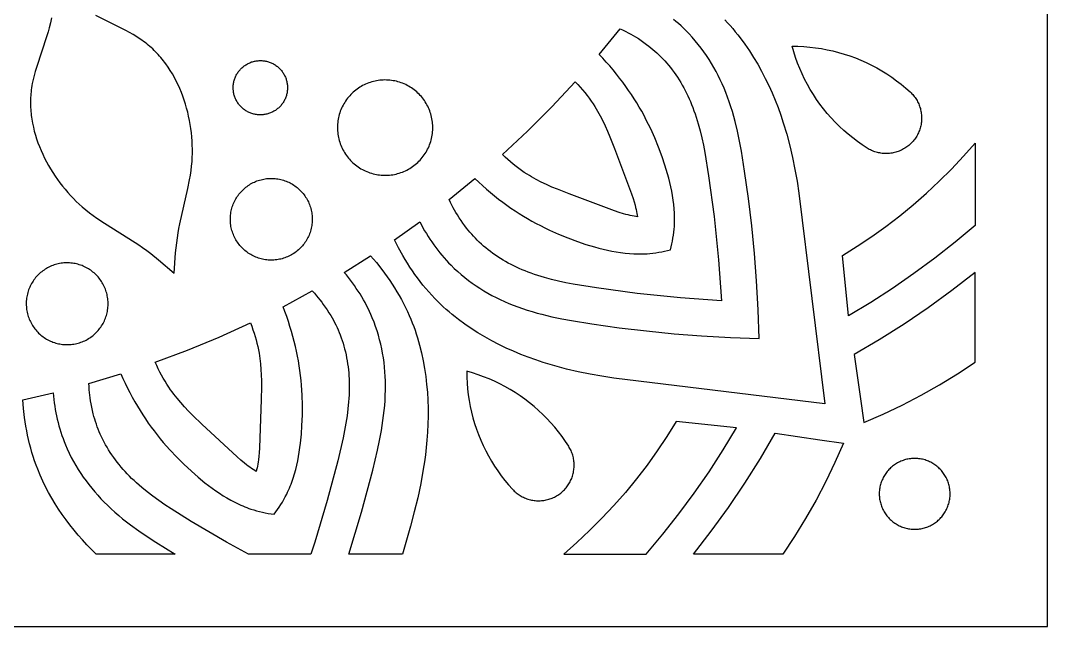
# Model space of a CAD drawing. Header units: millimetres. Extents: x -808 to 145, y 470 to 1424.
# Drawn here: x -249.3 to 145.2, y 470.1 to 703.1 of the extents above; entities that cross this region are included whole.
import ezdxf

# ---------------------------------------------------------------- set-up
doc = ezdxf.new("R2010")
doc.units = ezdxf.units.MM
doc.layers.add('Layer 05', color=12, linetype='Continuous', true_color=0xde0000)

msp = doc.modelspace()

# ---------------------------------------------------------------- linework, layer by layer
at = {"layer": 'Layer 05'}
for points in [[(-808.29, 470.09), (145.2, 470.09), (145.2, 1423.58), (-808.29, 1423.58)], [(-156.88, 666.81), (-157.24, 666.8), (-157.61, 666.81), (-157.97, 666.83), (-158.33, 666.86), (-158.69, 666.91), (-159.04, 666.97), (-159.4, 667.04), (-159.75, 667.12), (-160.1, 667.21), (-160.45, 667.32), (-160.79, 667.44), (-161.13, 667.57), (-161.46, 667.71), (-161.79, 667.87), (-162.11, 668.03), (-162.43, 668.21), (-162.74, 668.39), (-163.04, 668.59), (-163.34, 668.8), (-163.63, 669.02), (-163.91, 669.25), (-164.18, 669.49), (-164.45, 669.73), (-164.7, 669.99), (-164.95, 670.25), (-165.19, 670.53), (-165.42, 670.81), (-165.64, 671.1), (-165.84, 671.39), (-166.04, 671.7), (-166.23, 672.01), (-166.4, 672.33), (-166.57, 672.65), (-166.72, 672.98), (-166.87, 673.31), (-167, 673.65), (-167.11, 673.99), (-167.22, 674.34), (-167.32, 674.69), (-167.4, 675.04), (-167.47, 675.39), (-167.53, 675.75), (-167.57, 676.11), (-167.61, 676.47), (-167.63, 676.83), (-167.63, 677.2), (-167.63, 677.56), (-167.61, 677.92), (-167.58, 678.28), (-167.54, 678.64), (-167.48, 679), (-167.42, 679.35), (-167.34, 679.71), (-167.25, 680.06), (-167.14, 680.41), (-167.03, 680.75), (-166.9, 681.09), (-166.76, 681.42), (-166.61, 681.75), (-166.44, 682.08), (-166.27, 682.39), (-166.09, 682.71), (-165.89, 683.01), (-165.69, 683.31), (-165.47, 683.6), (-165.24, 683.88), (-165.01, 684.16), (-164.76, 684.43), (-164.51, 684.68), (-164.25, 684.93), (-163.98, 685.17), (-163.7, 685.4), (-163.41, 685.63), (-163.11, 685.84), (-162.81, 686.04), (-162.5, 686.23), (-162.19, 686.4), (-161.87, 686.57), (-161.54, 686.73), (-161.21, 686.87), (-160.87, 687.01), (-160.53, 687.13), (-160.19, 687.24), (-159.84, 687.34), (-159.48, 687.42), (-159.13, 687.5), (-158.77, 687.56), (-158.41, 687.61), (-158.05, 687.64), (-157.69, 687.66), (-157.33, 687.68), (-156.97, 687.67), (-156.6, 687.66), (-156.24, 687.63), (-155.88, 687.59), (-155.52, 687.54), (-155.17, 687.48), (-154.81, 687.4), (-154.46, 687.31), (-154.11, 687.21), (-153.77, 687.1), (-153.43, 686.97), (-153.09, 686.84), (-152.76, 686.69), (-152.44, 686.53), (-152.12, 686.36), (-151.81, 686.18), (-151.5, 685.98), (-151.2, 685.78), (-150.91, 685.57), (-150.62, 685.35), (-150.34, 685.11), (-150.07, 684.87), (-149.81, 684.62), (-149.56, 684.36), (-149.32, 684.09), (-149.09, 683.81), (-148.86, 683.52), (-148.65, 683.23), (-148.45, 682.93), (-148.25, 682.62), (-148.07, 682.31), (-147.9, 681.99), (-147.74, 681.67), (-147.59, 681.34), (-147.46, 681), (-147.33, 680.66), (-147.22, 680.32), (-147.12, 679.97), (-147.03, 679.62), (-146.96, 679.26), (-146.89, 678.9), (-146.84, 678.55), (-146.8, 678.19), (-146.77, 677.82), (-146.76, 677.46), (-146.76, 677.1), (-146.77, 676.74), (-146.79, 676.38), (-146.83, 676.02), (-146.88, 675.66), (-146.94, 675.3), (-147.01, 674.95), (-147.1, 674.59), (-147.2, 674.24), (-147.31, 673.9), (-147.43, 673.56), (-147.56, 673.22), (-147.71, 672.89), (-147.86, 672.56), (-148.03, 672.24), (-148.21, 671.93), (-148.4, 671.62), (-148.6, 671.32), (-148.81, 671.02), (-149.03, 670.73), (-149.26, 670.45), (-149.5, 670.18), (-149.75, 669.92), (-150.01, 669.67), (-150.28, 669.42), (-150.55, 669.19), (-150.84, 668.96), (-151.13, 668.74), (-151.43, 668.54), (-151.73, 668.34), (-152.04, 668.16), (-152.36, 667.99), (-152.69, 667.82), (-153.02, 667.67), (-153.35, 667.53), (-153.69, 667.41), (-154.03, 667.29), (-154.38, 667.19), (-154.73, 667.1), (-155.08, 667.02), (-155.44, 666.95), (-155.8, 666.89), (-156.16, 666.85), (-156.52, 666.82)], [(-91.41, 657.73), (-91.28, 658.35), (-91.16, 658.98), (-91.07, 659.61), (-91.01, 660.24), (-90.96, 660.88), (-90.94, 661.51), (-90.93, 662.15), (-90.95, 662.78), (-91, 663.42), (-91.06, 664.05), (-91.15, 664.68), (-91.25, 665.31), (-91.38, 665.93), (-91.53, 666.55), (-91.71, 667.16), (-91.9, 667.77), (-92.12, 668.37), (-92.35, 668.96), (-92.61, 669.54), (-92.88, 670.11), (-93.18, 670.68), (-93.49, 671.23), (-93.82, 671.77), (-94.18, 672.3), (-94.55, 672.82), (-94.94, 673.32), (-95.34, 673.81), (-95.76, 674.29), (-96.2, 674.75), (-96.66, 675.19), (-97.13, 675.62), (-97.61, 676.03), (-98.11, 676.43), (-98.62, 676.81), (-99.14, 677.17), (-99.68, 677.51), (-100.23, 677.83), (-100.79, 678.14), (-101.36, 678.42), (-101.93, 678.69), (-102.52, 678.93), (-103.12, 679.15), (-103.72, 679.36), (-104.33, 679.54), (-104.94, 679.7), (-105.57, 679.84), (-106.19, 679.95), (-106.82, 680.05), (-107.45, 680.12), (-108.09, 680.17), (-108.72, 680.2), (-109.36, 680.21), (-109.99, 680.2), (-110.63, 680.16), (-111.26, 680.1), (-111.89, 680.02), (-112.52, 679.92), (-113.14, 679.79), (-113.76, 679.65), (-114.38, 679.48), (-114.98, 679.29), (-115.58, 679.08), (-116.18, 678.85), (-116.76, 678.6), (-117.34, 678.33), (-117.9, 678.04), (-118.46, 677.73), (-119, 677.4), (-119.54, 677.06), (-120.06, 676.69), (-120.56, 676.31), (-121.06, 675.91), (-121.54, 675.49), (-122, 675.05), (-122.45, 674.6), (-122.88, 674.14), (-123.3, 673.66), (-123.7, 673.16), (-124.08, 672.65), (-124.45, 672.13), (-124.79, 671.6), (-125.12, 671.05), (-125.43, 670.5), (-125.72, 669.93), (-125.99, 669.36), (-126.24, 668.77), (-126.47, 668.18), (-126.67, 667.58), (-126.86, 666.97), (-127.03, 666.35), (-127.17, 665.73), (-127.29, 665.11), (-127.4, 664.48), (-127.47, 663.85), (-127.53, 663.22), (-127.57, 662.58), (-127.58, 661.95), (-127.57, 661.31), (-127.54, 660.67), (-127.49, 660.04), (-127.41, 659.41), (-127.31, 658.78), (-127.2, 658.16), (-127.06, 657.54), (-126.89, 656.92), (-126.71, 656.31), (-126.51, 655.71), (-126.28, 655.11), (-126.04, 654.53), (-125.77, 653.95), (-125.49, 653.38), (-125.18, 652.82), (-124.86, 652.28), (-124.51, 651.74), (-124.15, 651.22), (-123.77, 650.71), (-123.38, 650.21), (-122.96, 649.73), (-122.53, 649.26), (-122.08, 648.8), (-121.62, 648.37), (-121.15, 647.95), (-120.66, 647.54), (-120.15, 647.15), (-119.63, 646.79), (-119.1, 646.43), (-118.56, 646.1), (-118.01, 645.79), (-117.44, 645.49), (-116.87, 645.22), (-116.29, 644.97), (-115.69, 644.73), (-115.09, 644.52), (-114.49, 644.33), (-113.88, 644.16), (-113.26, 644.01), (-112.63, 643.88), (-112.01, 643.77), (-111.38, 643.69), (-110.74, 643.62), (-110.11, 643.58), (-109.47, 643.57), (-108.84, 643.57), (-108.2, 643.59), (-107.57, 643.64), (-106.94, 643.71), (-106.31, 643.8), (-105.68, 643.92), (-105.06, 644.05), (-104.44, 644.21), (-103.83, 644.39), (-103.23, 644.58), (-102.63, 644.8), (-102.04, 645.04), (-101.46, 645.3), (-100.89, 645.59), (-100.33, 645.89), (-99.78, 646.2), (-99.24, 646.54), (-98.71, 646.9), (-98.2, 647.27), (-97.7, 647.67), (-97.21, 648.08), (-96.74, 648.5), (-96.28, 648.95), (-95.84, 649.4), (-95.42, 649.88), (-95.01, 650.36), (-94.62, 650.87), (-94.24, 651.38), (-93.89, 651.91), (-93.55, 652.45), (-93.23, 653), (-92.93, 653.56), (-92.65, 654.13), (-92.4, 654.71), (-92.16, 655.3), (-91.94, 655.9), (-91.74, 656.5), (-91.56, 657.11)], [(-138.73, 633.3), (-138.51, 632.8), (-138.31, 632.3), (-138.12, 631.78), (-137.95, 631.27), (-137.8, 630.74), (-137.67, 630.21), (-137.55, 629.68), (-137.46, 629.14), (-137.38, 628.6), (-137.32, 628.06), (-137.29, 627.51), (-137.27, 626.97), (-137.26, 626.42), (-137.28, 625.88), (-137.32, 625.33), (-137.37, 624.79), (-137.45, 624.25), (-137.54, 623.71), (-137.65, 623.18), (-137.78, 622.65), (-137.93, 622.12), (-138.1, 621.6), (-138.28, 621.09), (-138.49, 620.58), (-138.71, 620.08), (-138.94, 619.59), (-139.2, 619.11), (-139.47, 618.63), (-139.75, 618.17), (-140.06, 617.71), (-140.38, 617.27), (-140.71, 616.84), (-141.06, 616.42), (-141.42, 616.01), (-141.8, 615.62), (-142.19, 615.23), (-142.59, 614.87), (-143.01, 614.51), (-143.43, 614.17), (-143.87, 613.85), (-144.32, 613.54), (-144.78, 613.25), (-145.25, 612.97), (-145.73, 612.71), (-146.22, 612.47), (-146.72, 612.24), (-147.22, 612.03), (-147.73, 611.84), (-148.25, 611.67), (-148.78, 611.51), (-149.3, 611.38), (-149.84, 611.26), (-150.37, 611.16), (-150.91, 611.08), (-151.45, 611.01), (-152, 610.97), (-152.54, 610.95), (-153.09, 610.94), (-153.64, 610.95), (-154.18, 610.99), (-154.72, 611.04), (-155.26, 611.11), (-155.8, 611.19), (-156.34, 611.3), (-156.87, 611.43), (-157.4, 611.57), (-157.92, 611.73), (-158.43, 611.91), (-158.94, 612.11), (-159.44, 612.33), (-159.94, 612.56), (-160.42, 612.81), (-160.9, 613.08), (-161.36, 613.36), (-161.82, 613.66), (-162.27, 613.97), (-162.7, 614.3), (-163.12, 614.65), (-163.54, 615.01), (-163.93, 615.38), (-164.32, 615.77), (-164.69, 616.17), (-165.05, 616.58), (-165.39, 617), (-165.72, 617.44), (-166.03, 617.89), (-166.33, 618.34), (-166.61, 618.81), (-166.87, 619.29), (-167.12, 619.78), (-167.35, 620.27), (-167.56, 620.77), (-167.76, 621.28), (-167.94, 621.8), (-168.1, 622.32), (-168.24, 622.85), (-168.36, 623.38), (-168.47, 623.92), (-168.55, 624.45), (-168.62, 625), (-168.67, 625.54), (-168.7, 626.08), (-168.71, 626.63), (-168.7, 627.18), (-168.67, 627.72), (-168.63, 628.27), (-168.56, 628.81), (-168.48, 629.35), (-168.37, 629.88), (-168.25, 630.41), (-168.11, 630.94), (-167.96, 631.46), (-167.78, 631.98), (-167.59, 632.49), (-167.38, 632.99), (-167.15, 633.49), (-166.9, 633.98), (-166.64, 634.46), (-166.36, 634.93), (-166.07, 635.39), (-165.76, 635.83), (-165.43, 636.27), (-165.09, 636.7), (-164.73, 637.11), (-164.36, 637.51), (-163.98, 637.9), (-163.58, 638.28), (-163.17, 638.64), (-162.75, 638.98), (-162.32, 639.32), (-161.87, 639.63), (-161.42, 639.93), (-160.95, 640.22), (-160.48, 640.49), (-159.99, 640.74), (-159.5, 640.97), (-159, 641.19), (-158.49, 641.39), (-157.98, 641.57), (-157.46, 641.74), (-156.93, 641.88), (-156.4, 642.01), (-155.87, 642.12), (-155.33, 642.21), (-154.79, 642.28), (-154.24, 642.33), (-153.7, 642.37), (-153.15, 642.38), (-152.61, 642.38), (-152.06, 642.36), (-151.52, 642.32), (-150.98, 642.26), (-150.44, 642.18), (-149.9, 642.08), (-149.37, 641.96), (-148.84, 641.83), (-148.31, 641.67), (-147.79, 641.5), (-147.28, 641.31), (-146.78, 641.11), (-146.28, 640.88), (-145.79, 640.64), (-145.31, 640.38), (-144.84, 640.11), (-144.38, 639.82), (-143.92, 639.51), (-143.48, 639.19), (-143.06, 638.85), (-142.64, 638.5), (-142.23, 638.13), (-141.84, 637.75), (-141.46, 637.36), (-141.1, 636.95), (-140.75, 636.54), (-140.41, 636.11), (-140.09, 635.66), (-139.79, 635.21), (-139.5, 634.75), (-139.23, 634.27), (-138.97, 633.79)], [(-246.18, 588.79), (-245.99, 588.28), (-245.78, 587.78), (-245.55, 587.29), (-245.3, 586.8), (-245.03, 586.32), (-244.75, 585.86), (-244.46, 585.4), (-244.14, 584.95), (-243.82, 584.51), (-243.47, 584.09), (-243.12, 583.68), (-242.74, 583.28), (-242.36, 582.89), (-241.96, 582.52), (-241.55, 582.16), (-241.13, 581.81), (-240.69, 581.48), (-240.24, 581.17), (-239.79, 580.87), (-239.32, 580.59), (-238.84, 580.32), (-238.36, 580.07), (-237.87, 579.84), (-237.36, 579.62), (-236.86, 579.43), (-236.34, 579.25), (-235.82, 579.08), (-235.29, 578.94), (-234.76, 578.82), (-234.23, 578.71), (-233.69, 578.62), (-233.15, 578.55), (-232.6, 578.5), (-232.06, 578.47), (-231.51, 578.45), (-230.97, 578.46), (-230.42, 578.49), (-229.88, 578.53), (-229.34, 578.59), (-228.8, 578.67), (-228.26, 578.77), (-227.73, 578.89), (-227.2, 579.03), (-226.68, 579.18), (-226.16, 579.36), (-225.65, 579.55), (-225.14, 579.76), (-224.65, 579.98), (-224.16, 580.23), (-223.68, 580.49), (-223.21, 580.77), (-222.75, 581.06), (-222.3, 581.37), (-221.86, 581.69), (-221.43, 582.03), (-221.01, 582.38), (-220.61, 582.75), (-220.22, 583.13), (-219.85, 583.53), (-219.48, 583.94), (-219.13, 584.36), (-218.8, 584.79), (-218.48, 585.23), (-218.18, 585.69), (-217.89, 586.15), (-217.62, 586.62), (-217.37, 587.11), (-217.13, 587.6), (-216.91, 588.1), (-216.71, 588.61), (-216.53, 589.12), (-216.36, 589.64), (-216.21, 590.16), (-216.08, 590.69), (-215.97, 591.23), (-215.88, 591.77), (-215.8, 592.31), (-215.75, 592.85), (-215.71, 593.39), (-215.69, 593.94), (-215.69, 594.49), (-215.71, 595.03), (-215.75, 595.58), (-215.81, 596.12), (-215.89, 596.66), (-215.98, 597.2), (-216.1, 597.73), (-216.23, 598.26), (-216.38, 598.78), (-216.55, 599.3), (-216.74, 599.82), (-216.94, 600.32), (-217.16, 600.82), (-217.4, 601.31), (-217.66, 601.79), (-217.93, 602.27), (-218.22, 602.73), (-218.52, 603.18), (-218.84, 603.62), (-219.18, 604.05), (-219.53, 604.47), (-219.89, 604.88), (-220.27, 605.27), (-220.66, 605.65), (-221.07, 606.02), (-221.49, 606.37), (-221.92, 606.71), (-222.36, 607.03), (-222.81, 607.34), (-223.27, 607.63), (-223.74, 607.9), (-224.22, 608.16), (-224.71, 608.4), (-225.21, 608.62), (-225.71, 608.83), (-226.23, 609.02), (-226.74, 609.19), (-227.27, 609.34), (-227.8, 609.48), (-228.33, 609.59), (-228.87, 609.69), (-229.41, 609.77), (-229.95, 609.83), (-230.49, 609.87), (-231.04, 609.89), (-231.59, 609.9), (-232.13, 609.88), (-232.68, 609.85), (-233.22, 609.8), (-233.76, 609.72), (-234.3, 609.63), (-234.83, 609.52), (-235.36, 609.39), (-235.89, 609.25), (-236.41, 609.08), (-236.92, 608.9), (-237.43, 608.7), (-237.93, 608.48), (-238.42, 608.25), (-238.91, 608), (-239.38, 607.73), (-239.85, 607.44), (-240.3, 607.14), (-240.75, 606.83), (-241.18, 606.5), (-241.6, 606.15), (-242.01, 605.79), (-242.41, 605.41), (-242.79, 605.02), (-243.16, 604.62), (-243.52, 604.21), (-243.86, 603.78), (-244.19, 603.34), (-244.5, 602.9), (-244.79, 602.44), (-245.07, 601.97), (-245.33, 601.49), (-245.58, 601), (-245.81, 600.51), (-246.02, 600), (-246.21, 599.49), (-246.39, 598.97), (-246.54, 598.45), (-246.68, 597.92), (-246.8, 597.39), (-246.91, 596.86), (-246.99, 596.32), (-247.05, 595.78), (-247.1, 595.23), (-247.13, 594.69), (-247.14, 594.14), (-247.12, 593.59), (-247.09, 593.05), (-247.05, 592.51), (-246.98, 591.96), (-246.89, 591.43), (-246.79, 590.89), (-246.66, 590.36), (-246.52, 589.83), (-246.36, 589.31)], [(94.19, 507.48), (94.67, 507.49), (95.14, 507.51), (95.61, 507.55), (96.08, 507.61), (96.55, 507.68), (97.01, 507.77), (97.47, 507.88), (97.93, 508), (98.38, 508.14), (98.83, 508.29), (99.27, 508.46), (99.7, 508.64), (100.13, 508.84), (100.55, 509.05), (100.97, 509.28), (101.37, 509.52), (101.77, 509.78), (102.16, 510.05), (102.54, 510.33), (102.91, 510.63), (103.26, 510.94), (103.61, 511.26), (103.95, 511.59), (104.27, 511.94), (104.58, 512.29), (104.88, 512.66), (105.17, 513.03), (105.44, 513.42), (105.7, 513.81), (105.95, 514.22), (106.18, 514.63), (106.39, 515.05), (106.6, 515.48), (106.78, 515.91), (106.96, 516.35), (107.11, 516.8), (107.25, 517.25), (107.38, 517.7), (107.49, 518.16), (107.58, 518.63), (107.66, 519.09), (107.72, 519.56), (107.77, 520.03), (107.8, 520.5), (107.81, 520.98), (107.8, 521.45), (107.78, 521.92), (107.75, 522.39), (107.69, 522.86), (107.62, 523.33), (107.54, 523.79), (107.44, 524.25), (107.32, 524.71), (107.19, 525.17), (107.04, 525.61), (106.87, 526.06), (106.69, 526.49), (106.5, 526.92), (106.29, 527.35), (106.06, 527.76), (105.82, 528.17), (105.57, 528.57), (105.31, 528.96), (105.03, 529.34), (104.73, 529.71), (104.43, 530.07), (104.11, 530.42), (103.78, 530.76), (103.44, 531.09), (103.09, 531.4), (102.72, 531.71), (102.35, 532), (101.97, 532.27), (101.57, 532.54), (101.17, 532.78), (100.76, 533.02), (100.34, 533.24), (99.92, 533.45), (99.49, 533.64), (99.05, 533.81), (98.6, 533.97), (98.15, 534.12), (97.7, 534.25), (97.24, 534.36), (96.78, 534.46), (96.31, 534.54), (95.84, 534.61), (95.37, 534.66), (94.9, 534.69), (94.43, 534.71), (93.96, 534.71), (93.49, 534.69), (93.01, 534.66), (92.54, 534.61), (92.08, 534.54), (91.61, 534.46), (91.15, 534.36), (90.69, 534.25), (90.23, 534.12), (89.78, 533.97), (89.34, 533.81), (88.9, 533.64), (88.47, 533.45), (88.04, 533.24), (87.63, 533.02), (87.22, 532.78), (86.82, 532.54), (86.42, 532.27), (86.04, 532), (85.67, 531.71), (85.3, 531.4), (84.95, 531.09), (84.61, 530.76), (84.28, 530.42), (83.96, 530.07), (83.66, 529.71), (83.36, 529.34), (83.08, 528.96), (82.82, 528.57), (82.56, 528.17), (82.32, 527.76), (82.1, 527.35), (81.89, 526.92), (81.7, 526.49), (81.52, 526.06), (81.35, 525.61), (81.2, 525.17), (81.07, 524.71), (80.95, 524.25), (80.85, 523.79), (80.76, 523.33), (80.69, 522.86), (80.64, 522.39), (80.6, 521.92), (80.58, 521.45), (80.58, 520.98), (80.59, 520.5), (80.62, 520.03), (80.67, 519.56), (80.73, 519.09), (80.8, 518.63), (80.9, 518.16), (81.01, 517.7), (81.13, 517.25), (81.27, 516.8), (81.43, 516.35), (81.6, 515.91), (81.79, 515.48), (81.99, 515.05), (82.21, 514.63), (82.44, 514.22), (82.69, 513.81), (82.95, 513.42), (83.22, 513.03), (83.51, 512.66), (83.81, 512.29), (84.12, 511.94), (84.44, 511.59), (84.78, 511.26), (85.12, 510.94), (85.48, 510.63), (85.85, 510.33), (86.23, 510.05), (86.62, 509.78), (87.01, 509.52), (87.42, 509.28), (87.83, 509.05), (88.26, 508.84), (88.68, 508.64), (89.12, 508.46), (89.56, 508.29), (90.01, 508.14), (90.46, 508), (90.92, 507.88), (91.38, 507.77), (91.84, 507.68), (92.31, 507.61), (92.78, 507.55), (93.25, 507.51), (93.72, 507.49)]]:
    msp.add_lwpolyline(points, close=True, dxfattribs=at)
for points in [[(-237.48, 704.17), (-237.87, 702.22), (-238.32, 700.28), (-238.73, 698.73), (-239.18, 697.19), (-243.21, 684.97), (-243.67, 683.43), (-244.09, 681.9), (-244.47, 680.36), (-244.8, 678.81), (-244.94, 678.03), (-245.07, 677.25), (-245.19, 676.47), (-245.28, 675.68), (-245.36, 674.94), (-245.42, 674.19), (-245.47, 673.44), (-245.5, 672.68), (-245.51, 671.93), (-245.51, 671.18), (-245.5, 670.42), (-245.47, 669.66), (-245.42, 668.9), (-245.36, 668.14), (-245.29, 667.38), (-245.2, 666.62), (-245.1, 665.86), (-244.99, 665.1), (-244.72, 663.58), (-244.4, 662.07), (-244.03, 660.56), (-243.61, 659.05), (-243.14, 657.55), (-242.63, 656.06), (-242.06, 654.58), (-241.46, 653.11), (-240.81, 651.65), (-240.11, 650.21), (-239.38, 648.79), (-238.61, 647.38), (-237.8, 645.99), (-236.95, 644.63), (-236.07, 643.29), (-235.15, 641.97), (-234.21, 640.67), (-233.23, 639.41), (-232.22, 638.17), (-231.18, 636.96), (-230.11, 635.78), (-229.02, 634.64), (-227.9, 633.53), (-226.76, 632.46), (-225.6, 631.43), (-224.23, 630.28), (-222.84, 629.19), (-221.43, 628.13), (-219.99, 627.11), (-217.09, 625.16), (-205.29, 617.76), (-203.85, 616.79), (-202.43, 615.79), (-200.86, 614.65), (-199.31, 613.46), (-196.27, 611.01), (-190.33, 605.92)], [(-190.33, 605.92), (-189.74, 613.71), (-189.32, 617.6), (-189.06, 619.53), (-188.77, 621.45), (-188.46, 623.16), (-188.13, 624.87), (-185.02, 638.44), (-184.35, 641.88), (-184.05, 643.61), (-183.8, 645.36), (-183.59, 647.12), (-183.44, 648.89), (-183.35, 650.45), (-183.3, 652.01), (-183.29, 653.58), (-183.33, 655.16), (-183.4, 656.75), (-183.52, 658.34), (-183.68, 659.93), (-183.89, 661.51), (-184.13, 663.1), (-184.42, 664.68), (-184.74, 666.25), (-185.11, 667.82), (-185.52, 669.37), (-185.97, 670.91), (-186.46, 672.44), (-186.99, 673.95), (-187.55, 675.44), (-188.16, 676.9), (-188.81, 678.35), (-189.5, 679.77), (-190.23, 681.16), (-191, 682.52), (-191.81, 683.86), (-192.65, 685.15), (-193.54, 686.42), (-193.99, 687.03), (-194.46, 687.64), (-194.94, 688.24), (-195.42, 688.83), (-195.92, 689.41), (-196.42, 689.98), (-196.94, 690.53), (-197.46, 691.08), (-198, 691.61), (-198.54, 692.13), (-199.09, 692.64), (-199.66, 693.14), (-200.23, 693.63), (-200.81, 694.1), (-201.43, 694.59), (-202.07, 695.06), (-202.71, 695.52), (-203.36, 695.97), (-204.69, 696.83), (-206.05, 697.65), (-207.44, 698.44), (-208.84, 699.2), (-220.34, 704.99)], [(34.48, 580.8), (34.09, 591.89), (33.46, 602.97), (32.63, 613.55), (31.58, 624.1), (30.31, 634.65), (28.83, 645.19), (27.59, 652.89), (26.88, 656.72), (26.08, 660.53), (25.18, 664.31), (24.68, 666.19), (24.15, 668.06), (23.58, 669.91), (22.97, 671.76), (22.32, 673.59), (21.63, 675.41), (20.96, 677.06), (20.25, 678.69), (19.5, 680.31), (18.71, 681.91), (17.88, 683.49), (17.02, 685.05), (16.12, 686.6), (15.17, 688.11), (14.2, 689.61), (13.18, 691.08), (12.12, 692.51), (11.03, 693.92), (9.9, 695.3), (8.73, 696.65), (7.52, 697.96), (6.28, 699.24), (5.36, 700.13), (4.42, 701.01), (3.46, 701.87), (2.48, 702.71), (1.49, 703.53)], [(21.21, 703.33), (22.25, 702.22), (23.27, 701.1), (24.27, 699.95), (25.24, 698.79), (26.2, 697.61), (27.14, 696.41), (28.95, 693.96), (30.67, 691.44), (32.32, 688.87), (33.89, 686.24), (35.38, 683.56), (36.79, 680.84), (38.13, 678.07), (39.39, 675.27), (40.57, 672.44), (41.68, 669.58), (42.72, 666.7), (43.68, 663.8), (45.02, 659.34), (46.21, 654.86), (47.26, 650.36), (48.18, 645.83), (49, 641.28), (49.71, 636.72), (59.62, 555.67)], [(-27.04, 690.03), (-18.96, 699.93)], [(-18.96, 699.93), (-17.86, 699.41), (-16.77, 698.86), (-15.83, 698.37), (-14.9, 697.86), (-13.98, 697.33), (-13.07, 696.79), (-11.97, 696.1), (-10.89, 695.39), (-9.83, 694.66), (-8.79, 693.9), (-7.97, 693.27), (-7.16, 692.63), (-6.37, 691.97), (-5.59, 691.3), (-4.81, 690.6), (-4.05, 689.88), (-3.31, 689.14), (-2.58, 688.39), (-1.81, 687.56), (-1.07, 686.72), (-0.34, 685.85), (0.37, 684.97), (1.07, 684.06), (1.75, 683.13), (2.41, 682.19), (3.05, 681.24), (3.68, 680.25), (4.29, 679.25), (4.88, 678.24), (5.45, 677.22), (6.01, 676.18), (6.54, 675.13), (7.06, 674.06), (7.55, 672.99), (8.03, 671.9), (8.48, 670.81), (8.95, 669.61), (9.4, 668.41), (9.84, 667.15), (10.26, 665.88), (11.04, 663.31), (11.76, 660.63), (12.4, 657.93), (13.01, 655.1), (13.56, 652.27), (15.03, 643.35), (17.15, 627.71), (18.88, 611.02), (19.99, 595.29)], [(75.93, 654.02), (74.03, 655.26), (72.18, 656.56), (70.38, 657.93), (68.62, 659.35), (66.91, 660.84), (65.25, 662.38), (63.65, 663.97), (62.1, 665.62), (60.61, 667.33), (59.18, 669.08), (57.8, 670.88), (56.49, 672.72), (55.25, 674.61), (54.06, 676.54), (52.95, 678.51), (51.9, 680.51), (50.92, 682.55), (50.01, 684.62), (49.17, 686.73), (48.4, 688.86), (47.71, 691.01), (47.09, 693.19)], [(47.09, 693.19), (49.35, 693.16), (51.61, 693.05), (53.86, 692.87), (56.11, 692.61), (58.35, 692.27), (60.58, 691.86), (62.79, 691.37), (64.98, 690.81), (67.15, 690.18), (69.3, 689.47), (71.42, 688.69), (73.52, 687.83), (75.59, 686.91), (77.62, 685.92), (79.62, 684.85), (81.58, 683.72), (83.5, 682.53), (85.38, 681.27), (87.22, 679.95), (89.01, 678.56), (90.75, 677.12), (92.44, 675.61)], [(0.32, 614.97), (0.6, 616.06), (0.86, 617.16), (1.09, 618.27), (1.3, 619.39), (1.49, 620.52), (1.64, 621.66), (1.77, 622.8), (1.87, 623.94), (1.92, 624.78), (1.95, 625.61), (1.97, 626.45), (1.97, 627.29), (1.95, 628.13), (1.92, 628.98), (1.82, 630.67), (1.66, 632.36), (1.44, 634.06), (1.18, 635.75), (0.88, 637.44), (0.53, 639.12), (0.14, 640.8), (-0.28, 642.47), (-0.74, 644.13), (-1.74, 647.4), (-2.82, 650.62), (-4.2, 654.32), (-5.67, 657.91), (-7.24, 661.41), (-8.06, 663.13), (-8.91, 664.82), (-9.79, 666.5), (-10.7, 668.16), (-11.64, 669.79), (-12.61, 671.41), (-13.61, 673.02), (-14.64, 674.61), (-15.7, 676.19), (-16.8, 677.75), (-17.96, 679.35), (-19.17, 680.94), (-20.4, 682.51), (-21.67, 684.06), (-22.97, 685.59), (-24.3, 687.09), (-25.66, 688.57), (-27.04, 690.03)], [(-64.22, 651.52), (-54.58, 660.54), (-45.25, 669.87), (-36.23, 679.51)], [(-36.23, 679.51), (-35.26, 678.47), (-34.34, 677.44), (-33.44, 676.4), (-32.56, 675.34), (-31.7, 674.26), (-30.9, 673.21), (-30.12, 672.13), (-29.39, 671.08), (-28.7, 670.01), (-28.15, 669.14), (-27.63, 668.26), (-27.12, 667.36), (-26.63, 666.46), (-25.64, 664.53), (-24.71, 662.58), (-23.77, 660.48), (-22.88, 658.36), (-21.1, 653.84), (-14.64, 636.49), (-14.02, 634.66), (-13.61, 633.35), (-13.23, 632.03), (-13.02, 631.23), (-12.83, 630.42), (-12.66, 629.67), (-12.52, 628.91), (-12.4, 628.26), (-12.31, 627.6)], [(92.44, 675.61), (92.78, 675.29), (93.12, 674.95), (93.44, 674.59), (93.74, 674.23), (94.04, 673.86), (94.32, 673.48), (94.59, 673.09), (94.85, 672.69), (95.09, 672.28), (95.31, 671.86), (95.53, 671.43), (95.72, 671), (95.9, 670.56), (96.07, 670.11), (96.22, 669.66), (96.36, 669.21), (96.47, 668.75), (96.58, 668.28), (96.66, 667.82), (96.73, 667.35), (96.79, 666.87), (96.83, 666.4), (96.85, 665.93), (96.85, 665.45), (96.84, 664.97), (96.81, 664.5), (96.76, 664.03), (96.7, 663.56), (96.62, 663.09), (96.53, 662.62), (96.42, 662.16), (96.29, 661.7), (96.15, 661.25), (95.99, 660.8), (95.82, 660.36), (95.63, 659.92), (95.42, 659.49), (95.21, 659.07), (94.97, 658.66), (94.72, 658.25), (94.46, 657.85), (94.19, 657.47), (93.9, 657.09), (93.6, 656.72), (93.28, 656.36), (92.96, 656.02), (92.62, 655.68), (92.27, 655.36), (91.91, 655.05), (91.54, 654.76), (91.15, 654.47), (90.76, 654.2), (90.36, 653.95), (89.95, 653.7), (89.54, 653.48), (89.11, 653.26), (88.68, 653.07), (88.24, 652.88), (87.8, 652.71), (87.35, 652.56), (86.89, 652.43), (86.43, 652.31), (85.97, 652.2), (85.5, 652.11), (85.03, 652.04), (84.56, 651.99), (84.08, 651.95), (83.61, 651.92), (83.13, 651.92), (82.66, 651.93), (82.18, 651.96), (81.71, 652), (81.24, 652.06), (80.77, 652.14), (80.3, 652.23), (79.84, 652.34), (79.38, 652.46), (78.93, 652.6), (78.48, 652.76), (78.04, 652.93), (77.6, 653.12), (77.17, 653.32), (76.75, 653.54), (76.33, 653.77), (75.93, 654.02)], [(66.41, 612.74), (72.1, 616.29), (77.67, 620.02), (83.12, 623.93), (88.44, 628.01), (93.63, 632.26), (98.67, 636.68), (103.58, 641.25), (108.33, 645.98), (112.93, 650.86), (117.37, 655.89)], [(117.37, 655.89), (117.37, 624.23)], [(-12.31, 627.6), (-12.97, 627.69), (-13.63, 627.8), (-14.38, 627.95), (-15.13, 628.12), (-15.94, 628.31), (-16.74, 628.52), (-17.63, 628.77), (-19.38, 629.31), (-21.2, 629.92), (-38.55, 636.38), (-43.08, 638.17), (-45.19, 639.06), (-47.29, 639.99), (-49.25, 640.93), (-51.17, 641.92), (-52.08, 642.41), (-52.97, 642.92), (-53.85, 643.44), (-54.73, 643.98), (-55.79, 644.68), (-56.84, 645.41), (-57.92, 646.19), (-58.97, 646.99), (-60.05, 647.85), (-61.11, 648.73), (-62.16, 649.63), (-63.18, 650.55), (-64.22, 651.52)], [(-84.64, 634.24), (-74.74, 642.33)], [(-74.74, 642.33), (-73.29, 640.94), (-71.81, 639.59), (-70.3, 638.26), (-68.77, 636.96), (-67.22, 635.69), (-65.65, 634.45), (-64.06, 633.25), (-62.46, 632.08), (-60.9, 630.99), (-59.32, 629.92), (-57.73, 628.89), (-56.13, 627.89), (-54.51, 626.93), (-52.87, 625.99), (-51.21, 625.08), (-49.54, 624.2), (-47.84, 623.35), (-46.13, 622.52), (-42.63, 620.95), (-39.03, 619.49), (-35.33, 618.11), (-32.12, 617.02), (-28.84, 616.03), (-27.18, 615.57), (-25.51, 615.15), (-23.84, 614.76), (-22.15, 614.41), (-20.46, 614.1), (-18.77, 613.84), (-17.07, 613.63), (-15.38, 613.47), (-13.69, 613.37), (-12.85, 613.34), (-12, 613.32), (-11.16, 613.32), (-10.33, 613.34), (-9.49, 613.37), (-8.65, 613.42), (-7.51, 613.52), (-6.37, 613.64), (-5.23, 613.8), (-4.11, 613.98), (-2.99, 614.2), (-1.88, 614.43), (-0.77, 614.69), (0.32, 614.97)], [(19.99, 595.29), (4.26, 596.4), (-12.43, 598.14), (-28.07, 600.26), (-36.99, 601.73), (-39.82, 602.28), (-42.64, 602.88), (-45.34, 603.53), (-48.03, 604.25), (-50.59, 605.03), (-51.86, 605.45), (-53.13, 605.89), (-54.33, 606.33), (-55.52, 606.8), (-56.61, 607.26), (-57.7, 607.73), (-58.78, 608.23), (-59.84, 608.74), (-60.89, 609.28), (-61.94, 609.83), (-62.96, 610.4), (-63.97, 610.99), (-64.96, 611.6), (-65.95, 612.23), (-66.9, 612.88), (-67.85, 613.54), (-68.77, 614.22), (-69.69, 614.92), (-70.57, 615.63), (-71.43, 616.35), (-72.28, 617.1), (-73.1, 617.87), (-73.86, 618.6), (-74.59, 619.34), (-75.31, 620.1), (-76.01, 620.88), (-76.68, 621.66), (-77.34, 622.45), (-77.98, 623.26), (-78.61, 624.08), (-79.37, 625.12), (-80.1, 626.18), (-80.81, 627.26), (-81.5, 628.36), (-82.04, 629.27), (-82.57, 630.19), (-83.08, 631.12), (-83.58, 632.06), (-84.12, 633.15), (-84.64, 634.24)], [(-105.68, 618.72), (-95.93, 625.65)], [(-95.93, 625.65), (-95.33, 624.52), (-94.71, 623.39), (-94.07, 622.27), (-93.41, 621.17), (-92.73, 620.07), (-92.04, 618.99), (-91.32, 617.92), (-90.58, 616.87), (-89.82, 615.83), (-89.04, 614.8), (-88.24, 613.8), (-87.42, 612.8), (-86.58, 611.83), (-85.72, 610.87), (-84.85, 609.93), (-83.95, 609.01), (-82.67, 607.76), (-81.36, 606.56), (-80.02, 605.39), (-78.64, 604.26), (-77.23, 603.16), (-75.79, 602.11), (-74.32, 601.09), (-72.83, 600.11), (-71.31, 599.17), (-69.77, 598.27), (-68.2, 597.4), (-66.62, 596.58), (-65.02, 595.79), (-63.4, 595.04), (-61.77, 594.33), (-60.12, 593.66), (-58.3, 592.96), (-56.47, 592.32), (-54.63, 591.71), (-52.77, 591.14), (-50.9, 590.61), (-49.02, 590.11), (-45.24, 589.21), (-41.43, 588.41), (-37.6, 587.7), (-29.9, 586.46), (-19.36, 584.98), (-8.82, 583.71), (1.74, 582.66), (12.32, 581.82), (23.39, 581.19), (34.48, 580.8)], [(117.37, 624.23), (109.72, 617.84), (101.89, 611.68), (93.87, 605.77), (85.69, 600.09), (77.33, 594.67), (68.82, 589.49)], [(59.62, 555.67), (-21.43, 565.57), (-25.99, 566.29), (-30.54, 567.1), (-35.07, 568.03), (-39.58, 569.08), (-44.06, 570.26), (-48.51, 571.6), (-51.41, 572.57), (-54.29, 573.61), (-57.15, 574.72), (-59.98, 575.9), (-62.78, 577.16), (-65.55, 578.5), (-68.27, 579.91), (-70.95, 581.4), (-73.58, 582.97), (-76.16, 584.61), (-78.67, 586.34), (-81.12, 588.15), (-82.32, 589.09), (-83.5, 590.04), (-84.67, 591.02), (-85.81, 592.02), (-86.94, 593.04), (-88.04, 594.08), (-89.12, 595.14), (-90.19, 596.22), (-91.36, 597.47), (-92.51, 598.74), (-93.62, 600.04), (-94.71, 601.36), (-95.78, 602.71), (-96.81, 604.08), (-97.82, 605.47), (-98.8, 606.88), (-99.75, 608.3), (-100.68, 609.75), (-101.58, 611.21), (-102.45, 612.69), (-104.12, 615.68), (-105.68, 618.72)], [(-124.98, 606.24), (-114.85, 612.6)], [(-114.85, 612.6), (-112.63, 609.99), (-110.5, 607.31), (-109.47, 605.93), (-108.47, 604.54), (-107.49, 603.14), (-106.53, 601.71), (-105.61, 600.26), (-104.71, 598.8), (-103.84, 597.32), (-103.01, 595.82), (-102.2, 594.31), (-101.43, 592.78), (-100.69, 591.23), (-99.99, 589.67), (-99.39, 588.28), (-98.83, 586.87), (-98.29, 585.45), (-97.78, 584.02), (-97.29, 582.58), (-96.84, 581.13), (-96.41, 579.68), (-96, 578.21), (-95.27, 575.25), (-94.63, 572.27), (-94.09, 569.26), (-93.65, 566.23), (-93.3, 563.19), (-93.04, 560.13), (-92.86, 557.06), (-92.77, 553.99), (-92.76, 550.92), (-92.83, 547.86), (-92.97, 544.8), (-93.19, 541.75), (-93.46, 538.94), (-93.78, 536.14), (-94.16, 533.35), (-94.58, 530.58), (-95.58, 525.06), (-96.75, 519.58), (-98.06, 514.13), (-99.49, 508.71), (-102.6, 497.92)], [(68.82, 589.49), (66.41, 612.74)], [(-123.15, 497.92), (-118.34, 513.99), (-114.04, 530.24), (-112.24, 537.83), (-111.43, 541.64), (-110.71, 545.46), (-110.09, 549.3), (-109.83, 551.23), (-109.61, 553.16), (-109.43, 555.09), (-109.28, 557.03), (-109.18, 558.97), (-109.12, 560.92), (-109.11, 562.69), (-109.15, 564.48), (-109.22, 566.26), (-109.33, 568.04), (-109.49, 569.82), (-109.69, 571.59), (-109.94, 573.36), (-110.23, 575.12), (-110.56, 576.88), (-110.94, 578.62), (-111.36, 580.36), (-111.83, 582.08), (-112.35, 583.78), (-112.91, 585.48), (-113.53, 587.15), (-114.19, 588.8), (-114.7, 589.98), (-115.23, 591.16), (-115.78, 592.31), (-116.37, 593.46), (-116.97, 594.6), (-117.6, 595.72), (-118.24, 596.84), (-118.91, 597.93), (-119.61, 599.02), (-120.32, 600.09), (-121.05, 601.15), (-121.8, 602.2), (-122.57, 603.23), (-123.35, 604.25), (-124.16, 605.25), (-124.98, 606.24)], [(117.37, 606.13), (108.49, 599.23), (99.4, 592.63), (90.09, 586.32), (80.59, 580.32), (70.89, 574.63)], [(117.37, 571.76), (117.37, 606.13)], [(-148.49, 593.05), (-137.24, 599.1)], [(-137.24, 599.1), (-136.42, 598.2), (-135.63, 597.28), (-134.95, 596.46), (-134.28, 595.64), (-133.63, 594.8), (-133, 593.94), (-132.25, 592.89), (-131.53, 591.82), (-130.83, 590.74), (-130.15, 589.64), (-129.63, 588.74), (-129.13, 587.84), (-128.65, 586.93), (-128.19, 586.01), (-127.74, 585.07), (-127.31, 584.11), (-126.91, 583.15), (-126.52, 582.18), (-126.13, 581.12), (-125.77, 580.05), (-125.42, 578.97), (-125.11, 577.89), (-124.81, 576.78), (-124.53, 575.66), (-124.28, 574.54), (-124.06, 573.41), (-123.85, 572.26), (-123.67, 571.1), (-123.51, 569.94), (-123.37, 568.78), (-123.26, 567.61), (-123.17, 566.43), (-123.1, 565.25), (-123.05, 564.07), (-123.03, 562.88), (-123.03, 561.69), (-123.05, 560.41), (-123.1, 559.13), (-123.18, 557.8), (-123.27, 556.46), (-123.54, 553.79), (-123.9, 551.04), (-124.34, 548.29), (-124.86, 545.46), (-125.43, 542.63), (-127.49, 533.83), (-131.51, 518.56), (-136.3, 502.48), (-137.77, 497.92)], [(-151.94, 513.23), (-151.26, 514.13), (-150.6, 515.05), (-149.96, 515.99), (-149.34, 516.94), (-148.74, 517.91), (-148.16, 518.9), (-147.61, 519.91), (-147.08, 520.93), (-146.71, 521.68), (-146.36, 522.44), (-146.03, 523.21), (-145.7, 523.99), (-145.4, 524.77), (-145.1, 525.56), (-144.55, 527.16), (-144.05, 528.79), (-143.6, 530.43), (-143.19, 532.1), (-142.83, 533.78), (-142.51, 535.47), (-142.22, 537.17), (-141.97, 538.87), (-141.76, 540.58), (-141.43, 543.98), (-141.2, 547.37), (-141.06, 551.31), (-141.04, 555.2), (-141.15, 559.03), (-141.25, 560.93), (-141.39, 562.82), (-141.56, 564.71), (-141.77, 566.59), (-142.01, 568.46), (-142.28, 570.33), (-142.59, 572.19), (-142.94, 574.06), (-143.31, 575.92), (-143.73, 577.78), (-144.2, 579.71), (-144.7, 581.64), (-145.24, 583.56), (-145.82, 585.48), (-146.43, 587.39), (-147.08, 589.29), (-147.77, 591.17), (-148.49, 593.05)], [(-197.58, 571.7), (-185.23, 576.34), (-173.03, 581.39), (-161.01, 586.85)], [(-161.01, 586.85), (-160.52, 585.51), (-160.06, 584.21), (-159.62, 582.91), (-159.22, 581.59), (-158.84, 580.26), (-158.5, 578.98), (-158.19, 577.69), (-157.92, 576.44), (-157.68, 575.19), (-157.52, 574.18), (-157.37, 573.16), (-157.24, 572.14), (-157.13, 571.12), (-156.96, 568.96), (-156.84, 566.79), (-156.78, 564.5), (-156.77, 562.2), (-156.85, 557.34), (-157.52, 538.84), (-157.65, 536.91), (-157.78, 535.54), (-157.93, 534.18), (-158.05, 533.36), (-158.17, 532.54), (-158.31, 531.78), (-158.46, 531.03), (-158.61, 530.38), (-158.78, 529.73)], [(70.89, 574.63), (73.4, 557.59)], [(-158.78, 529.73), (-159.35, 530.07), (-159.91, 530.43), (-160.56, 530.85), (-161.19, 531.29), (-161.86, 531.78), (-162.51, 532.28), (-163.25, 532.85), (-164.65, 534.02), (-166.1, 535.28), (-179.66, 547.89), (-183.16, 551.27), (-184.77, 552.9), (-186.35, 554.57), (-187.8, 556.18), (-189.2, 557.83), (-189.85, 558.63), (-190.48, 559.44), (-191.09, 560.27), (-191.69, 561.1), (-192.41, 562.16), (-193.11, 563.23), (-193.8, 564.36), (-194.47, 565.51), (-195.14, 566.71), (-195.78, 567.93), (-196.4, 569.16), (-196.99, 570.41), (-197.58, 571.7)], [(-38.73, 539.36), (-39.97, 541.25), (-41.27, 543.1), (-42.64, 544.91), (-44.06, 546.67), (-45.55, 548.38), (-47.09, 550.03), (-48.69, 551.64), (-50.34, 553.19), (-52.04, 554.68), (-53.79, 556.11), (-55.59, 557.48), (-57.43, 558.79), (-59.32, 560.04), (-61.25, 561.22), (-63.22, 562.34), (-65.23, 563.39), (-67.27, 564.37), (-69.34, 565.28), (-71.44, 566.12), (-73.57, 566.89), (-75.72, 567.58), (-77.9, 568.2)], [(-77.9, 568.2), (-77.87, 565.94), (-77.76, 563.68), (-77.58, 561.42), (-77.32, 559.17), (-76.98, 556.94), (-76.57, 554.71), (-76.09, 552.5), (-75.53, 550.31), (-74.89, 548.14), (-74.18, 545.99), (-73.4, 543.86), (-72.55, 541.77), (-71.62, 539.7), (-70.63, 537.67), (-69.57, 535.67), (-68.44, 533.71), (-67.24, 531.79), (-65.98, 529.91), (-64.66, 528.07), (-63.27, 526.28), (-61.83, 524.54), (-60.33, 522.85)], [(74.67, 548.47), (82.11, 551.73), (89.43, 555.24), (96.62, 559.01), (103.68, 563.02), (110.6, 567.27), (117.37, 571.76)], [(-223.06, 563.55), (-210.82, 567.23)], [(-210.82, 567.23), (-210.01, 565.4), (-209.16, 563.58), (-208.27, 561.77), (-207.36, 559.99), (-206.41, 558.22), (-205.43, 556.48), (-204.43, 554.76), (-203.4, 553.07), (-202.37, 551.46), (-201.32, 549.87), (-200.25, 548.31), (-199.15, 546.77), (-198.02, 545.26), (-196.86, 543.77), (-195.68, 542.29), (-194.47, 540.84), (-193.23, 539.4), (-191.96, 537.98), (-189.33, 535.2), (-186.57, 532.46), (-183.67, 529.78), (-181.12, 527.54), (-178.48, 525.37), (-177.12, 524.31), (-175.74, 523.28), (-174.34, 522.28), (-172.91, 521.31), (-171.47, 520.38), (-170.01, 519.5), (-168.52, 518.65), (-167.02, 517.86), (-165.5, 517.11), (-164.73, 516.76), (-163.96, 516.43), (-163.18, 516.1), (-162.4, 515.8), (-161.61, 515.51), (-160.82, 515.23), (-159.73, 514.88), (-158.63, 514.57), (-157.52, 514.28), (-156.41, 514.02), (-155.29, 513.78), (-154.18, 513.57), (-153.06, 513.39), (-151.94, 513.23)], [(-161.74, 497.92), (-170.16, 502.56), (-183.8, 510.5), (-191.47, 515.27), (-193.88, 516.87), (-196.25, 518.51), (-198.5, 520.14), (-200.71, 521.83), (-202.78, 523.53), (-203.8, 524.4), (-204.79, 525.29), (-205.73, 526.17), (-206.65, 527.05), (-207.49, 527.9), (-208.31, 528.75), (-209.12, 529.62), (-209.9, 530.5), (-210.67, 531.4), (-211.42, 532.31), (-212.15, 533.23), (-212.85, 534.16), (-213.54, 535.1), (-214.21, 536.06), (-214.85, 537.02), (-215.47, 537.99), (-216.06, 538.98), (-216.64, 539.97), (-217.18, 540.97), (-217.7, 541.97), (-218.19, 542.98), (-218.67, 544.01), (-219.08, 544.97), (-219.48, 545.94), (-219.85, 546.91), (-220.2, 547.9), (-220.52, 548.88), (-220.83, 549.86), (-221.11, 550.85), (-221.38, 551.85), (-221.68, 553.11), (-221.95, 554.37), (-222.2, 555.64), (-222.41, 556.91), (-222.56, 557.96), (-222.7, 559.01), (-222.81, 560.07), (-222.91, 561.13), (-223, 562.34), (-223.06, 563.55)], [(-248.43, 557.26), (-236.77, 559.93)], [(-220.32, 497.92), (-222.09, 499.69), (-223.83, 501.5), (-225.52, 503.35), (-227.17, 505.23), (-228.78, 507.15), (-230.34, 509.11), (-231.85, 511.1), (-233.3, 513.13), (-234.7, 515.19), (-236.04, 517.28), (-237.32, 519.41), (-238.54, 521.57), (-239.7, 523.77), (-240.78, 526), (-241.79, 528.26), (-242.73, 530.55), (-243.34, 532.15), (-243.91, 533.76), (-244.45, 535.39), (-244.95, 537.03), (-245.41, 538.68), (-245.85, 540.34), (-246.25, 542.01), (-246.61, 543.69), (-246.95, 545.37), (-247.25, 547.06), (-247.52, 548.75), (-247.76, 550.45), (-248.16, 553.85), (-248.43, 557.26)], [(-236.77, 559.93), (-236.66, 558.66), (-236.52, 557.38), (-236.35, 556.1), (-236.17, 554.83), (-235.96, 553.56), (-235.73, 552.29), (-235.47, 551.03), (-235.19, 549.77), (-234.89, 548.52), (-234.56, 547.28), (-234.21, 546.04), (-233.83, 544.81), (-233.43, 543.58), (-233, 542.37), (-232.55, 541.17), (-232.08, 539.97), (-231.37, 538.33), (-230.62, 536.72), (-229.83, 535.12), (-228.99, 533.55), (-228.1, 532), (-227.18, 530.48), (-226.21, 528.97), (-225.21, 527.5), (-224.16, 526.05), (-223.08, 524.62), (-221.97, 523.23), (-220.82, 521.86), (-219.65, 520.52), (-218.44, 519.2), (-217.2, 517.92), (-215.94, 516.67), (-214.52, 515.34), (-213.08, 514.03), (-211.61, 512.77), (-210.11, 511.53), (-208.58, 510.33), (-207.04, 509.15), (-203.89, 506.86), (-200.68, 504.67), (-197.41, 502.55), (-189.87, 497.92)], [(73.4, 557.59), (74.67, 548.47)], [(2.55, 548.88), (-1, 543.19), (-4.73, 537.62), (-8.64, 532.17), (-12.72, 526.85), (-16.97, 521.66), (-21.39, 516.61), (-25.96, 511.71), (-30.7, 506.96), (-35.58, 502.36), (-40.6, 497.92)], [(25.79, 546.47), (2.55, 548.88)], [(-8.94, 497.92), (-2.55, 505.57), (3.6, 513.4), (9.52, 521.41), (15.2, 529.6), (20.62, 537.96), (25.79, 546.47)], [(9.16, 497.92), (16.06, 506.8), (22.66, 515.89), (28.97, 525.19), (34.97, 534.7), (40.65, 544.39)], [(40.65, 544.39), (57.7, 541.89)], [(66.82, 540.62), (63.56, 533.18), (60.05, 525.86), (56.28, 518.66), (52.27, 511.6), (48.02, 504.69), (43.52, 497.92)], [(57.7, 541.89), (66.82, 540.62)], [(-60.33, 522.85), (-60, 522.5), (-59.66, 522.17), (-59.31, 521.85), (-58.95, 521.54), (-58.57, 521.25), (-58.19, 520.96), (-57.8, 520.7), (-57.4, 520.44), (-56.99, 520.2), (-56.57, 519.97), (-56.14, 519.76), (-55.71, 519.56), (-55.27, 519.38), (-54.83, 519.22), (-54.38, 519.07), (-53.92, 518.93), (-53.46, 518.81), (-53, 518.71), (-52.53, 518.62), (-52.06, 518.55), (-51.59, 518.5), (-51.11, 518.46), (-50.64, 518.44), (-50.16, 518.44), (-49.69, 518.45), (-49.21, 518.48), (-48.74, 518.52), (-48.27, 518.59), (-47.8, 518.66), (-47.33, 518.76), (-46.87, 518.87), (-46.41, 519), (-45.96, 519.14), (-45.51, 519.3), (-45.07, 519.47), (-44.63, 519.66), (-44.2, 519.86), (-43.78, 520.08), (-43.37, 520.32), (-42.96, 520.56), (-42.57, 520.82), (-42.18, 521.1), (-41.8, 521.39), (-41.43, 521.69), (-41.08, 522.01), (-40.73, 522.33), (-40.4, 522.67), (-40.08, 523.02), (-39.77, 523.38), (-39.47, 523.75), (-39.19, 524.13), (-38.92, 524.52), (-38.66, 524.92), (-38.42, 525.33), (-38.19, 525.75), (-37.98, 526.18), (-37.78, 526.61), (-37.59, 527.05), (-37.43, 527.49), (-37.28, 527.94), (-37.14, 528.4), (-37.02, 528.86), (-36.91, 529.32), (-36.83, 529.79), (-36.75, 530.26), (-36.7, 530.73), (-36.66, 531.2), (-36.64, 531.68), (-36.63, 532.15), (-36.64, 532.63), (-36.67, 533.1), (-36.71, 533.58), (-36.77, 534.05), (-36.85, 534.52), (-36.94, 534.98), (-37.05, 535.45), (-37.18, 535.9), (-37.32, 536.36), (-37.47, 536.81), (-37.65, 537.25), (-37.83, 537.69), (-38.04, 538.12), (-38.25, 538.54), (-38.49, 538.95), (-38.73, 539.36)], [(-189.87, 497.92), (-220.32, 497.92)], [(-137.77, 497.92), (-161.74, 497.92)], [(-102.6, 497.92), (-123.15, 497.92)], [(-40.6, 497.92), (-8.94, 497.92)], [(43.52, 497.92), (9.16, 497.92)]]:
    msp.add_lwpolyline(points, dxfattribs=at)

doc.saveas('drawing.dxf')
